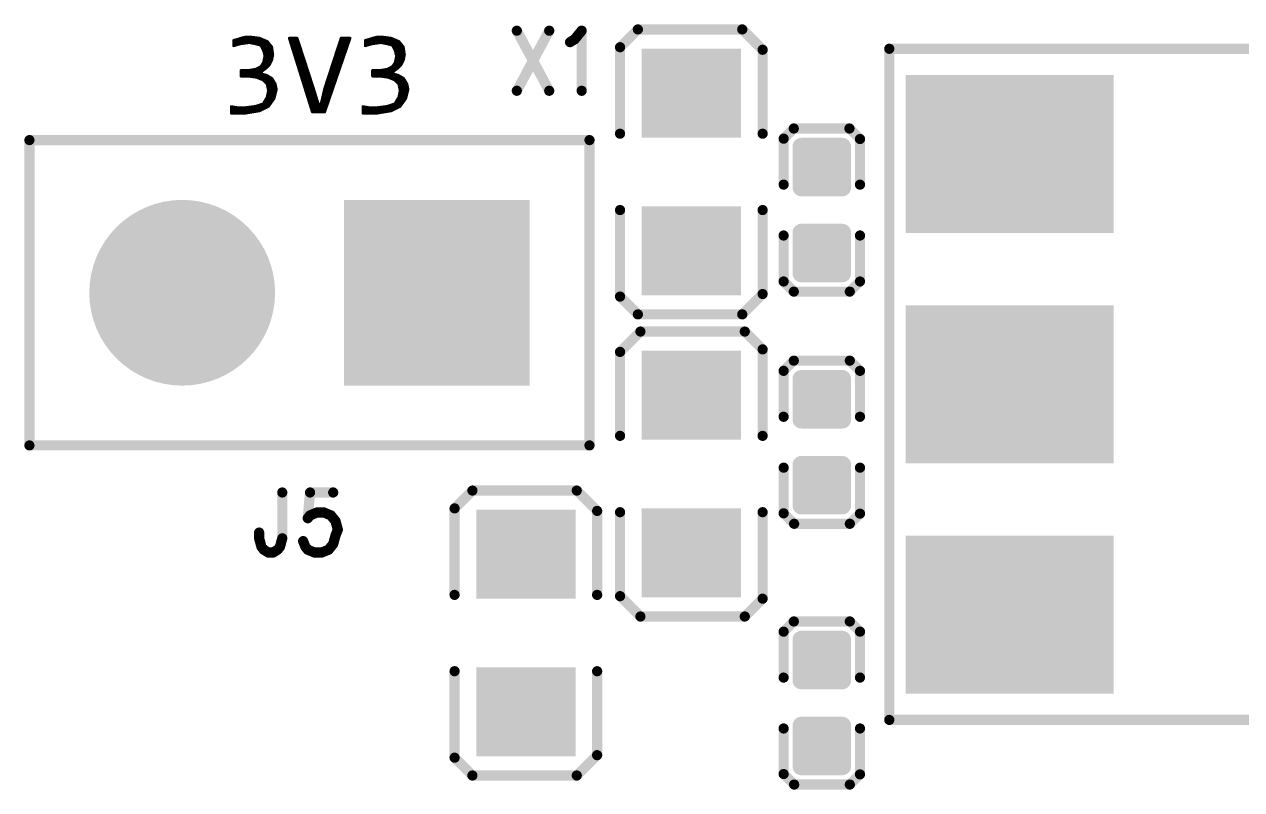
# Model space of a CAD drawing. Extents: x 17.6 to 58.9, y 21.2 to 90.7.
# Drawn here: x 29.48 to 41.62, y 51.05 to 58.69 of the extents above; entities that cross this region are included whole.
import ezdxf

# ---------------------------------------------------------------- set-up
doc = ezdxf.new("R2010")
doc.units = 0
doc.header["$MEASUREMENT"] = 0
doc.layers.get('0').update_dxf_attribs({"linetype": 'CONTINUOUS'})
doc.layers.add('SILKTOP_PHO', color=251, linetype='CONTINUOUS')

# ---------------------------------------------------------------- blocks, each defined once
blk = doc.blocks.new('ROUND_1')
at = {"const_width": 0.0127}
blk.add_lwpolyline([(-0.00635, 0, 1), (0.00635, 0, 1)], format="xyb", close=True, dxfattribs=at)
blk = doc.blocks.new('ROUND_33')
at = {"const_width": 0.0508}
blk.add_lwpolyline([(-0.0254, 0, 1), (0.0254, 0, 1)], format="xyb", close=True, dxfattribs=at)
blk = doc.blocks.new('RECTANGLE_197')
blk.add_solid([(0.4953, 0.4445), (0.4953, -0.4445), (-0.4953, 0.4445), (-0.4953, -0.4445)])
blk = doc.blocks.new('RECTANGLE_212')
blk.add_solid([(1.038098, 0.788162), (1.038098, -0.788162), (-1.038098, 0.788162), (-1.038098, -0.788162)])
blk = doc.blocks.new('SQUARE_230')
blk.add_solid([(0.9271, 0.9271), (0.9271, -0.9271), (-0.9271, 0.9271), (-0.9271, -0.9271)])
blk = doc.blocks.new('ROUND_231')
at = {"const_width": 0.9271}
blk.add_lwpolyline([(-0.46355, 0, 1), (0.46355, 0, 1)], format="xyb", close=True, dxfattribs=at)
blk = doc.blocks.new('ROUND_158')
at = {"const_width": 0.0889}
blk.add_lwpolyline([(-0.04445, 0, 1), (0.04445, 0, 1)], format="xyb", close=True, dxfattribs=at)

msp = doc.modelspace()

# ---------------------------------------------------------------- linework, layer by layer
at = {"const_width": 0.1778}
for points in [[(37.23005, 57.058306), (37.23005, 57.464706)], [(37.23005, 57.464706), (37.63645, 57.464706)], [(37.23005, 57.404), (37.63645, 57.404)], [(37.3126, 57.058306), (37.3126, 57.464706)], [(37.4904, 57.058306), (37.4904, 57.464706)], [(37.63645, 57.464706), (37.63645, 57.058306)], [(37.23005, 57.2262), (37.63645, 57.2262)], [(37.63645, 57.058306), (37.23005, 57.058306)], [(37.23005, 56.200294), (37.23005, 56.606694)], [(37.23005, 56.606694), (37.63645, 56.606694)], [(37.23005, 56.515), (37.63645, 56.515)], [(37.3126, 56.200294), (37.3126, 56.606694)], [(37.4904, 56.200294), (37.4904, 56.606694)], [(37.63645, 56.606694), (37.63645, 56.200294)], [(37.23005, 56.3372), (37.63645, 56.3372)], [(37.63645, 56.200294), (37.23005, 56.200294)], [(37.23005, 54.740556), (37.23005, 55.146956)], [(37.23005, 55.146956), (37.63645, 55.146956)], [(37.23005, 55.0926), (37.63645, 55.0926)], [(37.3126, 54.740556), (37.3126, 55.146956)], [(37.4904, 54.740556), (37.4904, 55.146956)], [(37.63645, 55.146956), (37.63645, 54.740556)], [(37.23005, 54.9148), (37.63645, 54.9148)], [(37.63645, 54.740556), (37.23005, 54.740556)], [(37.23005, 53.882544), (37.23005, 54.288944)], [(37.23005, 54.288944), (37.63645, 54.288944)], [(37.23005, 54.2036), (37.63645, 54.2036)], [(37.3126, 53.882544), (37.3126, 54.288944)], [(37.4904, 53.882544), (37.4904, 54.288944)], [(37.63645, 54.288944), (37.63645, 53.882544)], [(37.23005, 54.0258), (37.63645, 54.0258)], [(37.63645, 53.882544), (37.23005, 53.882544)], [(37.23005, 52.137056), (37.23005, 52.543456)], [(37.23005, 52.543456), (37.63645, 52.543456)], [(37.3126, 52.137056), (37.3126, 52.543456)], [(37.4904, 52.137056), (37.4904, 52.543456)], [(37.63645, 52.543456), (37.63645, 52.137056)], [(37.23005, 52.4256), (37.63645, 52.4256)], [(37.23005, 52.2478), (37.63645, 52.2478)], [(37.63645, 52.137056), (37.23005, 52.137056)], [(37.23005, 51.279044), (37.23005, 51.685444)], [(37.23005, 51.685444), (37.63645, 51.685444)], [(37.3126, 51.279044), (37.3126, 51.685444)], [(37.4904, 51.279044), (37.4904, 51.685444)], [(37.63645, 51.685444), (37.63645, 51.279044)], [(37.23005, 51.5366), (37.63645, 51.5366)], [(37.23005, 51.3588), (37.63645, 51.3588)], [(37.63645, 51.279044), (37.23005, 51.279044)]]:
    msp.add_lwpolyline(points, dxfattribs=at)
at = {"layer": 'SILKTOP_PHO'}
for points, const_width in [([(34.39033, 58.6232), (34.713672, 58.023252)], 0.1016), ([(34.713672, 58.6232), (34.39033, 58.023252)], 0.1016), ([(34.967672, 58.537602), (35.037014, 58.6232)], 0.1016), ([(35.037014, 58.6232), (35.037014, 58.023252)], 0.1016), ([(35.4203, 58.4581), (35.5981, 58.6359)], 0.1016), ([(35.5981, 58.6359), (36.6395, 58.6359)], 0.1016), ([(36.6395, 58.6359), (36.8427, 58.4327)], 0.1016), ([(31.60268, 58.537602), (31.56458, 58.52795)], 0.0254), ([(31.5722, 58.47334), (31.5722, 58.529982)], 0.0254), ([(31.5976, 58.480706), (31.5976, 58.536332)], 0.0254), ([(31.603696, 58.537856), (31.60268, 58.537602)], 0.0254), ([(31.639002, 58.549794), (31.603696, 58.537856)], 0.0254), ([(31.623, 58.487818), (31.623, 58.544206)], 0.0254), ([(31.684722, 58.561224), (31.639002, 58.549794)], 0.0254), ([(31.6484, 58.492898), (31.6484, 58.55208)], 0.0254), ([(31.6738, 58.496708), (31.6738, 58.55843)], 0.0254), ([(31.730188, 58.561224), (31.684722, 58.561224)], 0.0254), ([(31.6992, 58.500264), (31.6992, 58.561224)], 0.0254), ([(31.7246, 58.502042), (31.7246, 58.561224)], 0.0254), ([(31.823152, 58.54954), (31.730188, 58.561224)], 0.0254), ([(31.75, 58.496962), (31.75, 58.558684)], 0.0254), ([(31.7754, 58.491882), (31.7754, 58.555382)], 0.0254), ([(31.8008, 58.485786), (31.8008, 58.552334)], 0.0254), ([(31.902146, 58.515758), (31.823152, 58.54954)], 0.0254), ([(31.8262, 58.479436), (31.8262, 58.54827)], 0.0254), ([(31.8516, 58.444638), (31.8516, 58.537348)], 0.0254), ([(32.199326, 58.549286), (32.1183, 58.549286)], 0.0254), ([(32.1183, 58.549286), (32.349186, 57.8104)], 0.0254), ([(32.131, 58.5089), (32.131, 58.549286)], 0.0254), ([(32.1564, 58.42762), (32.1564, 58.549286)], 0.0254), ([(32.1818, 58.34634), (32.1818, 58.549286)], 0.0254), ([(32.363664, 58.044588), (32.199326, 58.549286)], 0.0254), ([(32.635698, 58.549286), (32.471614, 58.045096)], 0.0254), ([(32.474154, 57.8104), (32.728154, 58.549286)], 0.0254), ([(32.728154, 58.549286), (32.635698, 58.549286)], 0.0254), ([(32.639, 58.289952), (32.639, 58.549286)], 0.0254), ([(32.6644, 58.363866), (32.6644, 58.549286)], 0.0254), ([(32.6898, 58.43778), (32.6898, 58.549286)], 0.0254), ([(32.7152, 58.511694), (32.7152, 58.549286)], 0.0254), ([(32.916114, 58.537602), (32.878014, 58.52795)], 0.0254), ([(32.893, 58.475626), (32.893, 58.53176)], 0.0254), ([(32.91713, 58.537856), (32.916114, 58.537602)], 0.0254), ([(32.952436, 58.549794), (32.91713, 58.537856)], 0.0254), ([(32.9184, 58.482738), (32.9184, 58.538364)], 0.0254), ([(32.9438, 58.490104), (32.9438, 58.546746)], 0.0254), ([(32.998156, 58.561224), (32.952436, 58.549794)], 0.0254), ([(32.9692, 58.493914), (32.9692, 58.553858)], 0.0254), ([(32.9946, 58.497724), (32.9946, 58.560208)], 0.0254), ([(33.043622, 58.561224), (32.998156, 58.561224)], 0.0254), ([(33.02, 58.50128), (33.02, 58.561224)], 0.0254), ([(33.136586, 58.54954), (33.043622, 58.561224)], 0.0254), ([(33.0454, 58.500518), (33.0454, 58.56097)], 0.0254), ([(33.0708, 58.495438), (33.0708, 58.557668)], 0.0254), ([(33.0962, 58.490358), (33.0962, 58.55462)], 0.0254), ([(33.1216, 58.484008), (33.1216, 58.551318)], 0.0254), ([(33.21558, 58.515758), (33.136586, 58.54954)], 0.0254), ([(33.147, 58.476896), (33.147, 58.544968)], 0.0254), ([(33.1724, 58.429906), (33.1724, 58.534046)], 0.0254), ([(34.921444, 58.5089), (34.967672, 58.537602)], 0.1016), ([(31.56458, 58.52795), (31.56458, 58.471308)], 0.0254), ([(31.56458, 58.471308), (31.63189, 58.490612)], 0.0254), ([(31.63189, 58.490612), (31.633668, 58.490866)], 0.0254), ([(31.633668, 58.490866), (31.717234, 58.502804)], 0.0254), ([(31.717234, 58.502804), (31.721552, 58.502804)], 0.0254), ([(31.721552, 58.502804), (31.781242, 58.490866)], 0.0254), ([(31.781242, 58.490866), (31.78175, 58.490612)], 0.0254), ([(31.78175, 58.490612), (31.829502, 58.478674)], 0.0254), ([(31.829502, 58.478674), (31.837884, 58.47207)], 0.0254), ([(31.837884, 58.47207), (31.86176, 58.424318)], 0.0254), ([(31.86176, 58.424318), (31.862776, 58.421778)], 0.0254), ([(31.862776, 58.421778), (31.874714, 58.374026)], 0.0254), ([(31.877, 58.239406), (31.877, 58.526426)], 0.0254), ([(31.945834, 58.461148), (31.902146, 58.515758)], 0.0254), ([(31.9024, 58.261758), (31.9024, 58.51525)], 0.0254), ([(31.9278, 58.291222), (31.9278, 58.4835)], 0.0254), ([(31.95701, 58.38317), (31.945834, 58.461148)], 0.0254), ([(31.9532, 58.364374), (31.9532, 58.409332)], 0.0254), ([(32.2072, 58.26506), (32.2072, 58.525156)], 0.0254), ([(32.2326, 58.18378), (32.2326, 58.447178)], 0.0254), ([(32.6136, 58.216038), (32.6136, 58.481214)], 0.0254), ([(32.878014, 58.52795), (32.878014, 58.471308)], 0.0254), ([(32.878014, 58.471308), (32.945324, 58.490612)], 0.0254), ([(32.945324, 58.490612), (32.947102, 58.490866)], 0.0254), ([(32.947102, 58.490866), (33.030668, 58.502804)], 0.0254), ([(33.030668, 58.502804), (33.034986, 58.502804)], 0.0254), ([(33.034986, 58.502804), (33.094676, 58.490866)], 0.0254), ([(33.094676, 58.490866), (33.095184, 58.490612)], 0.0254), ([(33.095184, 58.490612), (33.142936, 58.478674)], 0.0254), ([(33.142936, 58.478674), (33.151318, 58.47207)], 0.0254), ([(33.151318, 58.47207), (33.175194, 58.424318)], 0.0254), ([(33.175194, 58.424318), (33.17621, 58.421778)], 0.0254), ([(33.17621, 58.421778), (33.188148, 58.374026)], 0.0254), ([(33.1978, 58.244994), (33.1978, 58.523378)], 0.0254), ([(33.259268, 58.461148), (33.21558, 58.515758)], 0.0254), ([(33.2232, 58.269124), (33.2232, 58.506106)], 0.0254), ([(33.2486, 58.306208), (33.2486, 58.474356)], 0.0254), ([(33.270444, 58.38317), (33.259268, 58.461148)], 0.0254), ([(35.4203, 57.5945), (35.4203, 58.4581)], 0.1016), ([(36.8427, 58.4327), (36.8427, 57.5945)], 0.1016), ([(44.585382, 58.442606), (38.106604, 58.442606)], 0.1016), ([(38.106604, 58.442606), (38.106604, 51.742594)], 0.1016), ([(31.860998, 58.304176), (31.837122, 58.268362)], 0.0254), ([(31.8516, 58.220356), (31.8516, 58.289952)], 0.0254), ([(31.862776, 58.308748), (31.860998, 58.304176)], 0.0254), ([(31.874714, 58.368438), (31.862776, 58.308748)], 0.0254), ([(31.874714, 58.374026), (31.874714, 58.368438)], 0.0254), ([(31.923482, 58.28284), (31.945834, 58.32729)], 0.0254), ([(31.945834, 58.32729), (31.95701, 58.38317)], 0.0254), ([(32.258, 58.1025), (32.258, 58.3692)], 0.0254), ([(32.2834, 58.02122), (32.2834, 58.291222)], 0.0254), ([(32.5628, 58.06821), (32.5628, 58.325258)], 0.0254), ([(32.5882, 58.142124), (32.5882, 58.403236)], 0.0254), ([(33.174432, 58.304176), (33.150556, 58.268362)], 0.0254), ([(33.1724, 58.225944), (33.1724, 58.301128)], 0.0254), ([(33.17621, 58.308748), (33.174432, 58.304176)], 0.0254), ([(33.188148, 58.368438), (33.17621, 58.308748)], 0.0254), ([(33.188148, 58.374026), (33.188148, 58.368438)], 0.0254), ([(33.236916, 58.28284), (33.259268, 58.32729)], 0.0254), ([(33.259268, 58.32729), (33.270444, 58.38317)], 0.0254), ([(31.707074, 58.226706), (31.636208, 58.226706)], 0.0254), ([(31.636208, 58.226706), (31.636208, 58.16854)], 0.0254), ([(31.636208, 58.16854), (31.707074, 58.16854)], 0.0254), ([(31.6484, 58.16854), (31.6484, 58.226706)], 0.0254), ([(31.6738, 58.16854), (31.6738, 58.226706)], 0.0254), ([(31.6992, 58.16854), (31.6992, 58.226706)], 0.0254), ([(31.709106, 58.22696), (31.707074, 58.226706)], 0.0254), ([(31.707074, 58.16854), (31.708852, 58.16854)], 0.0254), ([(31.708852, 58.16854), (31.792418, 58.156602)], 0.0254), ([(31.780734, 58.238898), (31.709106, 58.22696)], 0.0254), ([(31.7246, 58.166254), (31.7246, 58.2295)], 0.0254), ([(31.75, 58.162698), (31.75, 58.233818)], 0.0254), ([(31.7754, 58.158888), (31.7754, 58.237882)], 0.0254), ([(31.784544, 58.240168), (31.780734, 58.238898)], 0.0254), ([(31.832296, 58.264044), (31.784544, 58.240168)], 0.0254), ([(31.8008, 58.153554), (31.8008, 58.248296)], 0.0254), ([(31.8262, 58.143394), (31.8262, 58.260996)], 0.0254), ([(31.837122, 58.268362), (31.832296, 58.264044)], 0.0254), ([(31.84271, 58.213752), (31.8897, 58.249058)], 0.0254), ([(31.847282, 58.1914), (31.84271, 58.213752)], 0.0254), ([(31.893256, 58.17997), (31.847282, 58.1914)], 0.0254), ([(31.8516, 58.133234), (31.8516, 58.190384)], 0.0254), ([(31.877, 58.11139), (31.877, 58.184034)], 0.0254), ([(31.8897, 58.249058), (31.923482, 58.28284)], 0.0254), ([(31.948628, 58.146696), (31.893256, 58.17997)], 0.0254), ([(31.9024, 58.06821), (31.9024, 58.174382)], 0.0254), ([(32.3088, 57.93994), (32.3088, 58.213244)], 0.0254), ([(32.512, 57.920382), (32.512, 58.169048)], 0.0254), ([(32.5374, 57.994296), (32.5374, 58.247026)], 0.0254), ([(33.020508, 58.226706), (32.949642, 58.226706)], 0.0254), ([(32.949642, 58.226706), (32.949642, 58.16854)], 0.0254), ([(32.949642, 58.16854), (33.020508, 58.16854)], 0.0254), ([(32.9692, 58.16854), (32.9692, 58.226706)], 0.0254), ([(32.9946, 58.16854), (32.9946, 58.226706)], 0.0254), ([(33.02, 58.16854), (33.02, 58.226706)], 0.0254), ([(33.02254, 58.22696), (33.020508, 58.226706)], 0.0254), ([(33.020508, 58.16854), (33.022286, 58.16854)], 0.0254), ([(33.022286, 58.16854), (33.105852, 58.156602)], 0.0254), ([(33.094168, 58.238898), (33.02254, 58.22696)], 0.0254), ([(33.0454, 58.165238), (33.0454, 58.23077)], 0.0254), ([(33.0708, 58.161428), (33.0708, 58.235088)], 0.0254), ([(33.097978, 58.240168), (33.094168, 58.238898)], 0.0254), ([(33.0962, 58.157872), (33.0962, 58.239406)], 0.0254), ([(33.14573, 58.264044), (33.097978, 58.240168)], 0.0254), ([(33.1216, 58.15076), (33.1216, 58.251852)], 0.0254), ([(33.150556, 58.268362), (33.14573, 58.264044)], 0.0254), ([(33.147, 58.1406), (33.147, 58.264806)], 0.0254), ([(33.156144, 58.213752), (33.203134, 58.249058)], 0.0254), ([(33.160716, 58.1914), (33.156144, 58.213752)], 0.0254), ([(33.20669, 58.17997), (33.160716, 58.1914)], 0.0254), ([(33.1724, 58.129424), (33.1724, 58.188352)], 0.0254), ([(33.1978, 58.104024), (33.1978, 58.182002)], 0.0254), ([(33.203134, 58.249058), (33.236916, 58.28284)], 0.0254), ([(33.262062, 58.146696), (33.20669, 58.17997)], 0.0254), ([(33.2232, 58.031126), (33.2232, 58.170064)], 0.0254), ([(31.792418, 58.156602), (31.795466, 58.15584)], 0.0254), ([(31.795466, 58.15584), (31.855156, 58.131964)], 0.0254), ([(31.855156, 58.131964), (31.859474, 58.12917)], 0.0254), ([(31.859474, 58.12917), (31.895288, 58.093356)], 0.0254), ([(31.895288, 58.093356), (31.89859, 58.086752)], 0.0254), ([(31.89859, 58.086752), (31.910528, 58.027062)], 0.0254), ([(31.9278, 57.887362), (31.9278, 58.159142)], 0.0254), ([(31.981648, 58.091578), (31.948628, 58.146696)], 0.0254), ([(31.9532, 57.922922), (31.9532, 58.139076)], 0.0254), ([(31.9786, 57.980834), (31.9786, 58.096658)], 0.0254), ([(31.99257, 58.036714), (31.981648, 58.091578)], 0.0254), ([(32.3342, 57.85866), (32.3342, 58.135012)], 0.0254), ([(32.3596, 57.8104), (32.3596, 58.057034)], 0.0254), ([(32.411416, 57.889394), (32.363664, 58.044588)], 0.0254), ([(32.471614, 58.045096), (32.4358, 57.89041)], 0.0254), ([(32.4866, 57.846468), (32.4866, 58.09107)], 0.0254), ([(33.105852, 58.156602), (33.1089, 58.15584)], 0.0254), ([(33.1089, 58.15584), (33.16859, 58.131964)], 0.0254), ([(33.16859, 58.131964), (33.172908, 58.12917)], 0.0254), ([(33.172908, 58.12917), (33.208722, 58.093356)], 0.0254), ([(33.208722, 58.093356), (33.212024, 58.086752)], 0.0254), ([(33.212024, 58.086752), (33.223962, 58.027062)], 0.0254), ([(33.2486, 57.897522), (33.2486, 58.154824)], 0.0254), ([(33.295082, 58.091578), (33.262062, 58.146696)], 0.0254), ([(33.274, 57.933082), (33.274, 58.12663)], 0.0254), ([(33.306004, 58.036714), (33.295082, 58.091578)], 0.0254), ([(33.2994, 58.010298), (33.2994, 58.069988)], 0.0254), ([(31.897066, 57.958228), (31.861252, 57.898538)], 0.0254), ([(31.877, 57.849008), (31.877, 57.9247)], 0.0254), ([(31.89859, 57.962292), (31.897066, 57.958228)], 0.0254), ([(31.910528, 58.021982), (31.89859, 57.962292)], 0.0254), ([(31.9024, 57.861708), (31.9024, 57.981088)], 0.0254), ([(31.910528, 58.027062), (31.910528, 58.021982)], 0.0254), ([(31.913576, 57.867296), (31.969964, 57.94629)], 0.0254), ([(31.969964, 57.94629), (31.99257, 58.036714)], 0.0254), ([(32.385, 57.8104), (32.385, 57.975246)], 0.0254), ([(32.4612, 57.8104), (32.4612, 57.999884)], 0.0254), ([(33.2105, 57.958228), (33.174686, 57.898538)], 0.0254), ([(33.1978, 57.852818), (33.1978, 57.937146)], 0.0254), ([(33.212024, 57.962292), (33.2105, 57.958228)], 0.0254), ([(33.223962, 58.021982), (33.212024, 57.962292)], 0.0254), ([(33.2232, 57.865518), (33.2232, 58.017918)], 0.0254), ([(33.223962, 58.027062), (33.223962, 58.021982)], 0.0254), ([(33.22701, 57.867296), (33.283398, 57.94629)], 0.0254), ([(33.283398, 57.94629), (33.306004, 58.036714)], 0.0254), ([(31.5976, 57.856882), (31.540704, 57.86628)], 0.0254), ([(31.540704, 57.86628), (31.540704, 57.798462)], 0.0254), ([(31.5468, 57.798462), (31.5468, 57.865264)], 0.0254), ([(31.5722, 57.798462), (31.5722, 57.860946)], 0.0254), ([(31.599632, 57.856628), (31.5976, 57.856882)], 0.0254), ([(31.5976, 57.798462), (31.5976, 57.856882)], 0.0254), ([(31.683198, 57.856628), (31.599632, 57.856628)], 0.0254), ([(31.623, 57.798462), (31.623, 57.856628)], 0.0254), ([(31.6484, 57.798462), (31.6484, 57.856628)], 0.0254), ([(31.6738, 57.798462), (31.6738, 57.856628)], 0.0254), ([(31.682182, 57.798462), (31.822644, 57.82183)], 0.0254), ([(31.684722, 57.856628), (31.683198, 57.856628)], 0.0254), ([(31.780226, 57.868566), (31.684722, 57.856628)], 0.0254), ([(31.6992, 57.801256), (31.6992, 57.85866)], 0.0254), ([(31.7246, 57.805574), (31.7246, 57.861708)], 0.0254), ([(31.75, 57.809638), (31.75, 57.86501)], 0.0254), ([(31.7754, 57.813956), (31.7754, 57.868058)], 0.0254), ([(31.782766, 57.869328), (31.780226, 57.868566)], 0.0254), ([(31.854394, 57.893204), (31.782766, 57.869328)], 0.0254), ([(31.8008, 57.818274), (31.8008, 57.87517)], 0.0254), ([(31.822644, 57.82183), (31.913576, 57.867296)], 0.0254), ([(31.8262, 57.823608), (31.8262, 57.883806)], 0.0254), ([(31.8516, 57.836308), (31.8516, 57.892188)], 0.0254), ([(31.861252, 57.898538), (31.854394, 57.893204)], 0.0254), ([(32.349186, 57.8104), (32.474154, 57.8104)], 0.0254), ([(32.4104, 57.8104), (32.4104, 57.892696)], 0.0254), ([(32.4358, 57.89041), (32.411416, 57.889394)], 0.0254), ([(32.4358, 57.8104), (32.4358, 57.889902)], 0.0254), ([(32.911034, 57.856882), (32.854138, 57.86628)], 0.0254), ([(32.854138, 57.86628), (32.854138, 57.798462)], 0.0254), ([(32.8676, 57.798462), (32.8676, 57.863994)], 0.0254), ([(32.893, 57.798462), (32.893, 57.85993)], 0.0254), ([(32.913066, 57.856628), (32.911034, 57.856882)], 0.0254), ([(32.996632, 57.856628), (32.913066, 57.856628)], 0.0254), ([(32.9184, 57.798462), (32.9184, 57.856628)], 0.0254), ([(32.9438, 57.798462), (32.9438, 57.856628)], 0.0254), ([(32.9692, 57.798462), (32.9692, 57.856628)], 0.0254), ([(32.9946, 57.798462), (32.9946, 57.856628)], 0.0254), ([(32.995616, 57.798462), (33.136078, 57.82183)], 0.0254), ([(32.998156, 57.856628), (32.996632, 57.856628)], 0.0254), ([(33.09366, 57.868566), (32.998156, 57.856628)], 0.0254), ([(33.02, 57.802526), (33.02, 57.859422)], 0.0254), ([(33.0454, 57.806844), (33.0454, 57.862724)], 0.0254), ([(33.0708, 57.810908), (33.0708, 57.865772)], 0.0254), ([(33.0962, 57.869328), (33.09366, 57.868566)], 0.0254), ([(33.167828, 57.893204), (33.0962, 57.869328)], 0.0254), ([(33.0962, 57.815226), (33.0962, 57.869328)], 0.0254), ([(33.1216, 57.819544), (33.1216, 57.87771)], 0.0254), ([(33.136078, 57.82183), (33.22701, 57.867296)], 0.0254), ([(33.147, 57.827418), (33.147, 57.886092)], 0.0254), ([(33.174686, 57.898538), (33.167828, 57.893204)], 0.0254), ([(33.1724, 57.840118), (33.1724, 57.895744)], 0.0254), ([(31.540704, 57.798462), (31.682182, 57.798462)], 0.0254), ([(32.854138, 57.798462), (32.995616, 57.798462)], 0.0254), ([(37.05225, 57.545224), (37.153596, 57.646824)], 0.1016), ([(37.153596, 57.646824), (37.709348, 57.646824)], 0.1016), ([(37.709348, 57.646824), (37.81425, 57.541922)], 0.1016), ([(29.5275, 54.483), (29.5275, 57.531)], 0.1016), ([(29.5275, 57.531), (35.1155, 57.531)], 0.1016), ([(35.1155, 57.531), (35.1155, 54.483)], 0.1016), ([(37.05225, 57.0865), (37.05225, 57.545224)], 0.1016), ([(37.81425, 57.541922), (37.81425, 57.0865)], 0.1016), ([(35.4203, 56.8325), (35.4203, 55.9689)], 0.1016), ([(36.8427, 55.9943), (36.8427, 56.8325)], 0.1016), ([(37.05225, 56.5785), (37.05225, 56.119776)], 0.1016), ([(37.81425, 56.119776), (37.81425, 56.5785)], 0.1016), ([(37.05225, 56.119776), (37.15385, 56.018176)], 0.1016), ([(37.71265, 56.018176), (37.81425, 56.119776)], 0.1016), ([(35.4203, 55.9689), (35.5981, 55.7911)], 0.1016), ([(36.6395, 55.7911), (36.8427, 55.9943)], 0.1016), ([(37.15385, 56.018176), (37.71265, 56.018176)], 0.1016), ([(35.5981, 55.7911), (36.6395, 55.7911)], 0.1016), ([(35.6235, 55.61965), (35.4203, 55.41645)], 0.1016), ([(36.6649, 55.61965), (35.6235, 55.61965)], 0.1016), ([(36.8427, 55.44185), (36.6649, 55.61965)], 0.1016), ([(35.4203, 55.41645), (35.4203, 54.57825)], 0.1016), ([(36.8427, 54.57825), (36.8427, 55.44185)], 0.1016), ([(37.15385, 55.329074), (37.05225, 55.227474)], 0.1016), ([(37.05225, 55.227474), (37.05225, 54.76875)], 0.1016), ([(37.71265, 55.329074), (37.15385, 55.329074)], 0.1016), ([(37.81425, 55.227474), (37.71265, 55.329074)], 0.1016), ([(37.81425, 54.76875), (37.81425, 55.227474)], 0.1016), ([(35.1155, 54.483), (29.5275, 54.483)], 0.1016), ([(37.05225, 53.805328), (37.05225, 54.26075)], 0.1016), ([(37.81425, 54.26075), (37.81425, 53.802026)], 0.1016), ([(32.050228, 54.0131), (32.050228, 53.5559)], 0.1016), ([(32.327342, 54.0131), (32.304228, 53.756052)], 0.1016), ([(32.558228, 54.0131), (32.327342, 54.0131)], 0.1016), ([(33.7693, 53.85435), (33.9471, 54.03215)], 0.1016), ([(33.9471, 54.03215), (34.9885, 54.03215)], 0.1016), ([(34.9885, 54.03215), (35.1917, 53.82895)], 0.1016), ([(32.304228, 53.756052), (32.327342, 53.7845)], 0.1016), ([(32.327342, 53.7845), (32.39643, 53.813202)], 0.1016), ([(32.39643, 53.813202), (32.465772, 53.813202)], 0.1016), ([(32.465772, 53.813202), (32.535114, 53.7845)], 0.1016), ([(32.535114, 53.7845), (32.581342, 53.72735)], 0.1016), ([(33.7693, 52.99075), (33.7693, 53.85435)], 0.1016), ([(35.1917, 53.82895), (35.1917, 52.99075)], 0.1016), ([(35.4203, 52.97805), (35.4203, 53.81625)], 0.1016), ([(36.8427, 53.81625), (36.8427, 52.95265)], 0.1016), ([(37.157152, 53.700426), (37.05225, 53.805328)], 0.1016), ([(37.81425, 53.802026), (37.712904, 53.700426)], 0.1016), ([(32.581342, 53.72735), (32.604456, 53.641752)], 0.1016), ([(32.604456, 53.641752), (32.581342, 53.584602)], 0.1016), ([(37.712904, 53.700426), (37.157152, 53.700426)], 0.1016), ([(31.819342, 53.5559), (31.819342, 53.61305)], 0.1016), ([(31.842456, 53.470302), (31.819342, 53.5559)], 0.1016), ([(32.050228, 53.5559), (32.027114, 53.470302)], 0.1016), ([(32.281114, 53.470302), (32.258, 53.527452)], 0.1016), ([(32.581342, 53.584602), (32.558228, 53.49875)], 0.1016), ([(31.86557, 53.4416), (31.842456, 53.470302)], 0.1016), ([(31.911544, 53.413152), (31.86557, 53.4416)], 0.1016), ([(31.957772, 53.413152), (31.911544, 53.413152)], 0.1016), ([(32.004, 53.4416), (31.957772, 53.413152)], 0.1016), ([(32.027114, 53.470302), (32.004, 53.4416)], 0.1016), ([(32.304228, 53.4416), (32.281114, 53.470302)], 0.1016), ([(32.37357, 53.413152), (32.304228, 53.4416)], 0.1016), ([(32.442658, 53.413152), (32.37357, 53.413152)], 0.1016), ([(32.512, 53.4416), (32.442658, 53.413152)], 0.1016), ([(32.558228, 53.49875), (32.512, 53.4416)], 0.1016), ([(35.6235, 52.77485), (35.4203, 52.97805)], 0.1016), ([(36.8427, 52.95265), (36.6649, 52.77485)], 0.1016), ([(36.6649, 52.77485), (35.6235, 52.77485)], 0.1016), ([(37.15385, 52.725574), (37.05225, 52.623974)], 0.1016), ([(37.71265, 52.725574), (37.15385, 52.725574)], 0.1016), ([(37.81425, 52.623974), (37.71265, 52.725574)], 0.1016), ([(37.05225, 52.623974), (37.05225, 52.16525)], 0.1016), ([(37.81425, 52.16525), (37.81425, 52.623974)], 0.1016), ([(33.7693, 52.22875), (33.7693, 51.36515)], 0.1016), ([(35.1917, 51.39055), (35.1917, 52.22875)], 0.1016), ([(38.106604, 51.742594), (44.46905, 51.742594)], 0.1016), ([(37.05225, 51.201828), (37.05225, 51.65725)], 0.1016), ([(37.81425, 51.65725), (37.81425, 51.198526)], 0.1016), ([(33.7693, 51.36515), (33.9471, 51.18735)], 0.1016), ([(34.9885, 51.18735), (35.1917, 51.39055)], 0.1016), ([(33.9471, 51.18735), (34.9885, 51.18735)], 0.1016), ([(37.157152, 51.096926), (37.05225, 51.201828)], 0.1016), ([(37.712904, 51.096926), (37.157152, 51.096926)], 0.1016), ([(37.81425, 51.198526), (37.712904, 51.096926)], 0.1016)]:
    msp.add_lwpolyline(points, dxfattribs=dict(at, const_width=const_width))

# ---------------------------------------------------------------- block references
for name, p in [('RECTANGLE_197', (36.1315, 58.0009)), ('RECTANGLE_212', (39.3065, 57.39257)), ('ROUND_158', (37.23005, 57.464706)), ('ROUND_158', (37.23005, 57.404)), ('ROUND_158', (37.3126, 57.464706)), ('ROUND_158', (37.4904, 57.464706)), ('ROUND_158', (37.63645, 57.464706)), ('ROUND_158', (37.63645, 57.404)), ('ROUND_158', (37.23005, 57.2262)), ('ROUND_158', (37.63645, 57.2262)), ('ROUND_158', (37.23005, 57.058306)), ('ROUND_158', (37.23005, 57.058306)), ('ROUND_158', (37.3126, 57.058306)), ('ROUND_158', (37.4904, 57.058306)), ('ROUND_158', (37.63645, 57.058306)), ('ROUND_231', (31.0515, 56.007)), ('SQUARE_230', (33.5915, 56.007)), ('RECTANGLE_197', (36.1315, 56.4261)), ('ROUND_158', (37.23005, 56.606694)), ('ROUND_158', (37.23005, 56.515)), ('ROUND_158', (37.3126, 56.606694)), ('ROUND_158', (37.4904, 56.606694)), ('ROUND_158', (37.63645, 56.606694)), ('ROUND_158', (37.63645, 56.515)), ('ROUND_158', (37.23005, 56.3372)), ('ROUND_158', (37.63645, 56.3372)), ('ROUND_158', (37.23005, 56.200294)), ('ROUND_158', (37.23005, 56.200294)), ('ROUND_158', (37.3126, 56.200294)), ('ROUND_158', (37.4904, 56.200294)), ('ROUND_158', (37.63645, 56.200294)), ('RECTANGLE_212', (39.3065, 55.0926)), ('RECTANGLE_197', (36.1315, 54.98465)), ('ROUND_158', (37.23005, 55.146956)), ('ROUND_158', (37.23005, 55.0926)), ('ROUND_158', (37.3126, 55.146956)), ('ROUND_158', (37.4904, 55.146956)), ('ROUND_158', (37.63645, 55.146956)), ('ROUND_158', (37.63645, 55.0926)), ('ROUND_158', (37.23005, 54.9148)), ('ROUND_158', (37.63645, 54.9148)), ('ROUND_158', (37.23005, 54.740556)), ('ROUND_158', (37.23005, 54.740556)), ('ROUND_158', (37.3126, 54.740556)), ('ROUND_158', (37.4904, 54.740556)), ('ROUND_158', (37.63645, 54.740556)), ('ROUND_158', (37.23005, 54.288944)), ('ROUND_158', (37.23005, 54.2036)), ('ROUND_158', (37.3126, 54.288944)), ('ROUND_158', (37.4904, 54.288944)), ('ROUND_158', (37.63645, 54.288944)), ('ROUND_158', (37.63645, 54.2036)), ('ROUND_158', (37.23005, 54.0258)), ('ROUND_158', (37.63645, 54.0258)), ('ROUND_158', (37.23005, 53.882544)), ('ROUND_158', (37.23005, 53.882544)), ('ROUND_158', (37.3126, 53.882544)), ('ROUND_158', (37.4904, 53.882544)), ('ROUND_158', (37.63645, 53.882544)), ('RECTANGLE_197', (34.4805, 53.39715)), ('RECTANGLE_197', (36.1315, 53.40985)), ('RECTANGLE_212', (39.3065, 52.792376)), ('ROUND_158', (37.23005, 52.543456)), ('ROUND_158', (37.3126, 52.543456)), ('ROUND_158', (37.4904, 52.543456)), ('ROUND_158', (37.63645, 52.543456)), ('ROUND_158', (37.23005, 52.4256)), ('ROUND_158', (37.63645, 52.4256)), ('RECTANGLE_197', (34.4805, 51.82235)), ('ROUND_158', (37.23005, 52.2478)), ('ROUND_158', (37.23005, 52.137056)), ('ROUND_158', (37.23005, 52.137056)), ('ROUND_158', (37.3126, 52.137056)), ('ROUND_158', (37.4904, 52.137056)), ('ROUND_158', (37.63645, 52.2478)), ('ROUND_158', (37.63645, 52.137056)), ('ROUND_158', (37.23005, 51.685444)), ('ROUND_158', (37.3126, 51.685444)), ('ROUND_158', (37.4904, 51.685444)), ('ROUND_158', (37.63645, 51.685444)), ('ROUND_158', (37.23005, 51.5366)), ('ROUND_158', (37.63645, 51.5366)), ('ROUND_158', (37.23005, 51.3588)), ('ROUND_158', (37.63645, 51.3588)), ('ROUND_158', (37.23005, 51.279044)), ('ROUND_158', (37.23005, 51.279044)), ('ROUND_158', (37.3126, 51.279044)), ('ROUND_158', (37.4904, 51.279044)), ('ROUND_158', (37.63645, 51.279044))]:
    msp.add_blockref(name, p)
for name, p in [('ROUND_33', (34.39033, 58.6232)), ('ROUND_33', (34.713672, 58.6232)), ('ROUND_33', (35.037014, 58.6232)), ('ROUND_33', (35.5981, 58.6359)), ('ROUND_33', (36.6395, 58.6359)), ('ROUND_1', (31.5722, 58.529982)), ('ROUND_1', (31.5976, 58.536332)), ('ROUND_1', (31.60268, 58.537602)), ('ROUND_1', (31.603696, 58.537856)), ('ROUND_1', (31.623, 58.544206)), ('ROUND_1', (31.639002, 58.549794)), ('ROUND_1', (31.6484, 58.55208)), ('ROUND_1', (31.6738, 58.55843)), ('ROUND_1', (31.684722, 58.561224)), ('ROUND_1', (31.6992, 58.561224)), ('ROUND_1', (31.7246, 58.561224)), ('ROUND_1', (31.730188, 58.561224)), ('ROUND_1', (31.75, 58.558684)), ('ROUND_1', (31.7754, 58.555382)), ('ROUND_1', (31.8008, 58.552334)), ('ROUND_1', (31.823152, 58.54954)), ('ROUND_1', (31.8262, 58.54827)), ('ROUND_1', (31.8516, 58.537348)), ('ROUND_1', (32.1183, 58.549286)), ('ROUND_1', (32.131, 58.549286)), ('ROUND_1', (32.1564, 58.549286)), ('ROUND_1', (32.1818, 58.549286)), ('ROUND_1', (32.199326, 58.549286)), ('ROUND_1', (32.635698, 58.549286)), ('ROUND_1', (32.639, 58.549286)), ('ROUND_1', (32.6644, 58.549286)), ('ROUND_1', (32.6898, 58.549286)), ('ROUND_1', (32.7152, 58.549286)), ('ROUND_1', (32.728154, 58.549286)), ('ROUND_1', (32.728154, 58.549286)), ('ROUND_1', (32.893, 58.53176)), ('ROUND_1', (32.916114, 58.537602)), ('ROUND_1', (32.91713, 58.537856)), ('ROUND_1', (32.9184, 58.538364)), ('ROUND_1', (32.9438, 58.546746)), ('ROUND_1', (32.952436, 58.549794)), ('ROUND_1', (32.9692, 58.553858)), ('ROUND_1', (32.9946, 58.560208)), ('ROUND_1', (32.998156, 58.561224)), ('ROUND_1', (33.02, 58.561224)), ('ROUND_1', (33.043622, 58.561224)), ('ROUND_1', (33.0454, 58.56097)), ('ROUND_1', (33.0708, 58.557668)), ('ROUND_1', (33.0962, 58.55462)), ('ROUND_1', (33.1216, 58.551318)), ('ROUND_1', (33.136586, 58.54954)), ('ROUND_1', (33.147, 58.544968)), ('ROUND_1', (33.1724, 58.534046)), ('ROUND_33', (34.921444, 58.5089)), ('ROUND_33', (34.967672, 58.537602)), ('ROUND_33', (34.967672, 58.537602)), ('ROUND_1', (31.56458, 58.52795)), ('ROUND_1', (31.56458, 58.471308)), ('ROUND_1', (31.5722, 58.47334)), ('ROUND_1', (31.5976, 58.480706)), ('ROUND_1', (31.623, 58.487818)), ('ROUND_1', (31.63189, 58.490612)), ('ROUND_1', (31.633668, 58.490866)), ('ROUND_1', (31.6484, 58.492898)), ('ROUND_1', (31.6738, 58.496708)), ('ROUND_1', (31.6992, 58.500264)), ('ROUND_1', (31.717234, 58.502804)), ('ROUND_1', (31.721552, 58.502804)), ('ROUND_1', (31.7246, 58.502042)), ('ROUND_1', (31.75, 58.496962)), ('ROUND_1', (31.7754, 58.491882)), ('ROUND_1', (31.781242, 58.490866)), ('ROUND_1', (31.78175, 58.490612)), ('ROUND_1', (31.8008, 58.485786)), ('ROUND_1', (31.8262, 58.479436)), ('ROUND_1', (31.829502, 58.478674)), ('ROUND_1', (31.837884, 58.47207)), ('ROUND_1', (31.8516, 58.444638)), ('ROUND_1', (31.86176, 58.424318)), ('ROUND_1', (31.862776, 58.421778)), ('ROUND_1', (31.877, 58.526426)), ('ROUND_1', (31.902146, 58.515758)), ('ROUND_1', (31.902146, 58.515758)), ('ROUND_1', (31.9024, 58.51525)), ('ROUND_1', (31.9278, 58.4835)), ('ROUND_1', (31.945834, 58.461148)), ('ROUND_1', (31.9532, 58.409332)), ('ROUND_1', (32.131, 58.5089)), ('ROUND_1', (32.1564, 58.42762)), ('ROUND_1', (32.2072, 58.525156)), ('ROUND_1', (32.2326, 58.447178)), ('ROUND_1', (32.6136, 58.481214)), ('ROUND_1', (32.6898, 58.43778)), ('ROUND_1', (32.7152, 58.511694)), ('ROUND_1', (32.878014, 58.52795)), ('ROUND_1', (32.878014, 58.471308)), ('ROUND_1', (32.893, 58.475626)), ('ROUND_1', (32.9184, 58.482738)), ('ROUND_1', (32.9438, 58.490104)), ('ROUND_1', (32.945324, 58.490612)), ('ROUND_1', (32.947102, 58.490866)), ('ROUND_1', (32.9692, 58.493914)), ('ROUND_1', (32.9946, 58.497724)), ('ROUND_1', (33.02, 58.50128)), ('ROUND_1', (33.030668, 58.502804)), ('ROUND_1', (33.034986, 58.502804)), ('ROUND_1', (33.0454, 58.500518)), ('ROUND_1', (33.0708, 58.495438)), ('ROUND_1', (33.094676, 58.490866)), ('ROUND_1', (33.095184, 58.490612)), ('ROUND_1', (33.0962, 58.490358)), ('ROUND_1', (33.1216, 58.484008)), ('ROUND_1', (33.142936, 58.478674)), ('ROUND_1', (33.147, 58.476896)), ('ROUND_1', (33.151318, 58.47207)), ('ROUND_1', (33.1724, 58.429906)), ('ROUND_1', (33.175194, 58.424318)), ('ROUND_1', (33.17621, 58.421778)), ('ROUND_1', (33.1978, 58.523378)), ('ROUND_1', (33.21558, 58.515758)), ('ROUND_1', (33.21558, 58.515758)), ('ROUND_1', (33.2232, 58.506106)), ('ROUND_1', (33.2486, 58.474356)), ('ROUND_1', (33.259268, 58.461148)), ('ROUND_33', (35.4203, 58.4581)), ('ROUND_33', (36.8427, 58.4327)), ('ROUND_33', (38.106604, 58.442606)), ('ROUND_1', (31.8516, 58.289952)), ('ROUND_1', (31.860998, 58.304176)), ('ROUND_1', (31.862776, 58.308748)), ('ROUND_1', (31.874714, 58.374026)), ('ROUND_1', (31.874714, 58.368438)), ('ROUND_1', (31.9278, 58.291222)), ('ROUND_1', (31.945834, 58.32729)), ('ROUND_1', (31.9532, 58.364374)), ('ROUND_1', (31.95701, 58.38317)), ('ROUND_1', (32.1818, 58.34634)), ('ROUND_1', (32.258, 58.3692)), ('ROUND_1', (32.2834, 58.291222)), ('ROUND_1', (32.5628, 58.325258)), ('ROUND_1', (32.5882, 58.403236)), ('ROUND_1', (32.639, 58.289952)), ('ROUND_1', (32.6644, 58.363866)), ('ROUND_1', (33.1724, 58.301128)), ('ROUND_1', (33.174432, 58.304176)), ('ROUND_1', (33.17621, 58.308748)), ('ROUND_1', (33.188148, 58.374026)), ('ROUND_1', (33.188148, 58.368438)), ('ROUND_1', (33.2486, 58.306208)), ('ROUND_1', (33.259268, 58.32729)), ('ROUND_1', (33.270444, 58.38317)), ('ROUND_1', (31.636208, 58.226706)), ('ROUND_1', (31.636208, 58.16854)), ('ROUND_1', (31.6484, 58.226706)), ('ROUND_1', (31.6484, 58.16854)), ('ROUND_1', (31.6738, 58.226706)), ('ROUND_1', (31.6738, 58.16854)), ('ROUND_1', (31.6992, 58.226706)), ('ROUND_1', (31.6992, 58.16854)), ('ROUND_1', (31.707074, 58.226706)), ('ROUND_1', (31.707074, 58.16854)), ('ROUND_1', (31.708852, 58.16854)), ('ROUND_1', (31.709106, 58.22696)), ('ROUND_1', (31.7246, 58.2295)), ('ROUND_1', (31.7246, 58.166254)), ('ROUND_1', (31.75, 58.233818)), ('ROUND_1', (31.7754, 58.237882)), ('ROUND_1', (31.780734, 58.238898)), ('ROUND_1', (31.784544, 58.240168)), ('ROUND_1', (31.8008, 58.248296)), ('ROUND_1', (31.8262, 58.260996)), ('ROUND_1', (31.832296, 58.264044)), ('ROUND_1', (31.837122, 58.268362)), ('ROUND_1', (31.84271, 58.213752)), ('ROUND_1', (31.847282, 58.1914)), ('ROUND_1', (31.8516, 58.220356)), ('ROUND_1', (31.8516, 58.190384)), ('ROUND_1', (31.877, 58.239406)), ('ROUND_1', (31.877, 58.184034)), ('ROUND_1', (31.8897, 58.249058)), ('ROUND_1', (31.8897, 58.249058)), ('ROUND_1', (31.893256, 58.17997)), ('ROUND_1', (31.9024, 58.261758)), ('ROUND_1', (31.9024, 58.174382)), ('ROUND_1', (31.923482, 58.28284)), ('ROUND_1', (32.2072, 58.26506)), ('ROUND_1', (32.2326, 58.18378)), ('ROUND_1', (32.3088, 58.213244)), ('ROUND_1', (32.512, 58.169048)), ('ROUND_1', (32.5374, 58.247026)), ('ROUND_1', (32.6136, 58.216038)), ('ROUND_1', (32.949642, 58.226706)), ('ROUND_1', (32.949642, 58.16854)), ('ROUND_1', (32.9692, 58.226706)), ('ROUND_1', (32.9692, 58.16854)), ('ROUND_1', (32.9946, 58.226706)), ('ROUND_1', (32.9946, 58.16854)), ('ROUND_1', (33.02, 58.226706)), ('ROUND_1', (33.02, 58.16854)), ('ROUND_1', (33.020508, 58.226706)), ('ROUND_1', (33.020508, 58.16854)), ('ROUND_1', (33.022286, 58.16854)), ('ROUND_1', (33.02254, 58.22696)), ('ROUND_1', (33.0454, 58.23077)), ('ROUND_1', (33.0454, 58.165238)), ('ROUND_1', (33.0708, 58.235088)), ('ROUND_1', (33.094168, 58.238898)), ('ROUND_1', (33.0962, 58.239406)), ('ROUND_1', (33.097978, 58.240168)), ('ROUND_1', (33.1216, 58.251852)), ('ROUND_1', (33.14573, 58.264044)), ('ROUND_1', (33.147, 58.264806)), ('ROUND_1', (33.150556, 58.268362)), ('ROUND_1', (33.156144, 58.213752)), ('ROUND_1', (33.160716, 58.1914)), ('ROUND_1', (33.1724, 58.225944)), ('ROUND_1', (33.1724, 58.188352)), ('ROUND_1', (33.1978, 58.244994)), ('ROUND_1', (33.1978, 58.182002)), ('ROUND_1', (33.203134, 58.249058)), ('ROUND_1', (33.20669, 58.17997)), ('ROUND_1', (33.2232, 58.269124)), ('ROUND_1', (33.2232, 58.170064)), ('ROUND_1', (33.236916, 58.28284)), ('ROUND_1', (31.75, 58.162698)), ('ROUND_1', (31.7754, 58.158888)), ('ROUND_1', (31.792418, 58.156602)), ('ROUND_1', (31.795466, 58.15584)), ('ROUND_1', (31.8008, 58.153554)), ('ROUND_1', (31.8262, 58.143394)), ('ROUND_1', (31.8516, 58.133234)), ('ROUND_1', (31.855156, 58.131964)), ('ROUND_1', (31.859474, 58.12917)), ('ROUND_1', (31.877, 58.11139)), ('ROUND_1', (31.895288, 58.093356)), ('ROUND_1', (31.89859, 58.086752)), ('ROUND_1', (31.9024, 58.06821)), ('ROUND_1', (31.9278, 58.159142)), ('ROUND_1', (31.948628, 58.146696)), ('ROUND_1', (31.9532, 58.139076)), ('ROUND_1', (31.9786, 58.096658)), ('ROUND_1', (31.981648, 58.091578)), ('ROUND_1', (32.258, 58.1025)), ('ROUND_1', (32.3342, 58.135012)), ('ROUND_1', (32.3596, 58.057034)), ('ROUND_1', (32.363664, 58.044588)), ('ROUND_1', (32.471614, 58.045096)), ('ROUND_1', (32.4866, 58.09107)), ('ROUND_1', (32.5628, 58.06821)), ('ROUND_1', (32.5882, 58.142124)), ('ROUND_1', (33.0708, 58.161428)), ('ROUND_1', (33.0962, 58.157872)), ('ROUND_1', (33.105852, 58.156602)), ('ROUND_1', (33.1089, 58.15584)), ('ROUND_1', (33.1216, 58.15076)), ('ROUND_1', (33.147, 58.1406)), ('ROUND_1', (33.16859, 58.131964)), ('ROUND_1', (33.1724, 58.129424)), ('ROUND_1', (33.172908, 58.12917)), ('ROUND_1', (33.1978, 58.104024)), ('ROUND_1', (33.208722, 58.093356)), ('ROUND_1', (33.212024, 58.086752)), ('ROUND_1', (33.2486, 58.154824)), ('ROUND_1', (33.262062, 58.146696)), ('ROUND_1', (33.274, 58.12663)), ('ROUND_1', (33.295082, 58.091578)), ('ROUND_1', (33.2994, 58.069988)), ('ROUND_33', (34.39033, 58.023252)), ('ROUND_33', (34.713672, 58.023252)), ('ROUND_33', (35.037014, 58.023252)), ('ROUND_1', (31.877, 57.9247)), ('ROUND_1', (31.897066, 57.958228)), ('ROUND_1', (31.89859, 57.962292)), ('ROUND_1', (31.9024, 57.981088)), ('ROUND_1', (31.910528, 58.027062)), ('ROUND_1', (31.910528, 58.021982)), ('ROUND_1', (31.9532, 57.922922)), ('ROUND_1', (31.969964, 57.94629)), ('ROUND_1', (31.9786, 57.980834)), ('ROUND_1', (31.99257, 58.036714)), ('ROUND_1', (31.99257, 58.036714)), ('ROUND_1', (32.2834, 58.02122)), ('ROUND_1', (32.3088, 57.93994)), ('ROUND_1', (32.385, 57.975246)), ('ROUND_1', (32.4612, 57.999884)), ('ROUND_1', (32.5374, 57.994296)), ('ROUND_1', (33.1978, 57.937146)), ('ROUND_1', (33.2105, 57.958228)), ('ROUND_1', (33.212024, 57.962292)), ('ROUND_1', (33.2232, 58.031126)), ('ROUND_1', (33.2232, 58.017918)), ('ROUND_1', (33.223962, 58.027062)), ('ROUND_1', (33.223962, 58.021982)), ('ROUND_1', (33.274, 57.933082)), ('ROUND_1', (33.283398, 57.94629)), ('ROUND_1', (33.2994, 58.010298)), ('ROUND_1', (33.306004, 58.036714)), ('ROUND_1', (33.306004, 58.036714)), ('ROUND_1', (31.540704, 57.86628)), ('ROUND_1', (31.5468, 57.865264)), ('ROUND_1', (31.5722, 57.860946)), ('ROUND_1', (31.5976, 57.856882)), ('ROUND_1', (31.5976, 57.856882)), ('ROUND_1', (31.599632, 57.856628)), ('ROUND_1', (31.623, 57.856628)), ('ROUND_1', (31.6484, 57.856628)), ('ROUND_1', (31.6738, 57.856628)), ('ROUND_1', (31.683198, 57.856628)), ('ROUND_1', (31.684722, 57.856628)), ('ROUND_1', (31.6992, 57.85866)), ('ROUND_1', (31.6992, 57.801256)), ('ROUND_1', (31.7246, 57.861708)), ('ROUND_1', (31.7246, 57.805574)), ('ROUND_1', (31.75, 57.86501)), ('ROUND_1', (31.75, 57.809638)), ('ROUND_1', (31.7754, 57.868058)), ('ROUND_1', (31.7754, 57.813956)), ('ROUND_1', (31.780226, 57.868566)), ('ROUND_1', (31.782766, 57.869328)), ('ROUND_1', (31.8008, 57.87517)), ('ROUND_1', (31.8008, 57.818274)), ('ROUND_1', (31.822644, 57.82183)), ('ROUND_1', (31.8262, 57.883806)), ('ROUND_1', (31.8262, 57.823608)), ('ROUND_1', (31.8516, 57.892188)), ('ROUND_1', (31.8516, 57.836308)), ('ROUND_1', (31.854394, 57.893204)), ('ROUND_1', (31.861252, 57.898538)), ('ROUND_1', (31.877, 57.849008)), ('ROUND_1', (31.9024, 57.861708)), ('ROUND_1', (31.913576, 57.867296)), ('ROUND_1', (31.9278, 57.887362)), ('ROUND_1', (32.3342, 57.85866)), ('ROUND_1', (32.349186, 57.8104)), ('ROUND_1', (32.3596, 57.8104)), ('ROUND_1', (32.385, 57.8104)), ('ROUND_1', (32.4104, 57.892696)), ('ROUND_1', (32.4104, 57.8104)), ('ROUND_1', (32.411416, 57.889394)), ('ROUND_1', (32.4358, 57.89041)), ('ROUND_1', (32.4358, 57.889902)), ('ROUND_1', (32.4358, 57.8104)), ('ROUND_1', (32.4612, 57.8104)), ('ROUND_1', (32.474154, 57.8104)), ('ROUND_1', (32.4866, 57.846468)), ('ROUND_1', (32.512, 57.920382)), ('ROUND_1', (32.854138, 57.86628)), ('ROUND_1', (32.8676, 57.863994)), ('ROUND_1', (32.893, 57.85993)), ('ROUND_1', (32.911034, 57.856882)), ('ROUND_1', (32.913066, 57.856628)), ('ROUND_1', (32.9184, 57.856628)), ('ROUND_1', (32.9438, 57.856628)), ('ROUND_1', (32.9692, 57.856628)), ('ROUND_1', (32.9946, 57.856628)), ('ROUND_1', (32.996632, 57.856628)), ('ROUND_1', (32.998156, 57.856628)), ('ROUND_1', (33.02, 57.859422)), ('ROUND_1', (33.02, 57.802526)), ('ROUND_1', (33.0454, 57.862724)), ('ROUND_1', (33.0454, 57.806844)), ('ROUND_1', (33.0708, 57.865772)), ('ROUND_1', (33.0708, 57.810908)), ('ROUND_1', (33.09366, 57.868566)), ('ROUND_1', (33.0962, 57.869328)), ('ROUND_1', (33.0962, 57.869328)), ('ROUND_1', (33.0962, 57.815226)), ('ROUND_1', (33.1216, 57.87771)), ('ROUND_1', (33.1216, 57.819544)), ('ROUND_1', (33.136078, 57.82183)), ('ROUND_1', (33.147, 57.886092)), ('ROUND_1', (33.147, 57.827418)), ('ROUND_1', (33.167828, 57.893204)), ('ROUND_1', (33.1724, 57.895744)), ('ROUND_1', (33.1724, 57.840118)), ('ROUND_1', (33.174686, 57.898538)), ('ROUND_1', (33.1978, 57.852818)), ('ROUND_1', (33.2232, 57.865518)), ('ROUND_1', (33.22701, 57.867296)), ('ROUND_1', (33.2486, 57.897522)), ('ROUND_1', (31.540704, 57.798462)), ('ROUND_1', (31.5468, 57.798462)), ('ROUND_1', (31.5722, 57.798462)), ('ROUND_1', (31.5976, 57.798462)), ('ROUND_1', (31.623, 57.798462)), ('ROUND_1', (31.6484, 57.798462)), ('ROUND_1', (31.6738, 57.798462)), ('ROUND_1', (31.682182, 57.798462)), ('ROUND_1', (32.854138, 57.798462)), ('ROUND_1', (32.8676, 57.798462)), ('ROUND_1', (32.893, 57.798462)), ('ROUND_1', (32.9184, 57.798462)), ('ROUND_1', (32.9438, 57.798462)), ('ROUND_1', (32.9692, 57.798462)), ('ROUND_1', (32.9946, 57.798462)), ('ROUND_1', (32.995616, 57.798462)), ('ROUND_33', (37.153596, 57.646824)), ('ROUND_33', (37.709348, 57.646824)), ('ROUND_33', (29.5275, 57.531)), ('ROUND_33', (35.1155, 57.531)), ('ROUND_33', (35.4203, 57.5945)), ('ROUND_33', (36.8427, 57.5945)), ('ROUND_33', (37.05225, 57.545224)), ('ROUND_33', (37.81425, 57.541922)), ('ROUND_33', (37.05225, 57.0865)), ('ROUND_33', (37.81425, 57.0865)), ('ROUND_33', (35.4203, 56.8325)), ('ROUND_33', (36.8427, 56.8325)), ('ROUND_33', (37.05225, 56.5785)), ('ROUND_33', (37.81425, 56.5785)), ('ROUND_33', (37.05225, 56.119776)), ('ROUND_33', (37.81425, 56.119776)), ('ROUND_33', (35.4203, 55.9689)), ('ROUND_33', (36.8427, 55.9943)), ('ROUND_33', (37.15385, 56.018176)), ('ROUND_33', (37.71265, 56.018176)), ('ROUND_33', (35.5981, 55.7911)), ('ROUND_33', (36.6395, 55.7911)), ('ROUND_33', (35.6235, 55.61965)), ('ROUND_33', (36.6649, 55.61965)), ('ROUND_33', (35.4203, 55.41645)), ('ROUND_33', (36.8427, 55.44185)), ('ROUND_33', (37.05225, 55.227474)), ('ROUND_33', (37.15385, 55.329074)), ('ROUND_33', (37.71265, 55.329074)), ('ROUND_33', (37.81425, 55.227474)), ('ROUND_33', (37.05225, 54.76875)), ('ROUND_33', (37.81425, 54.76875)), ('ROUND_33', (29.5275, 54.483)), ('ROUND_33', (35.1155, 54.483)), ('ROUND_33', (35.1155, 54.483)), ('ROUND_33', (35.4203, 54.57825)), ('ROUND_33', (36.8427, 54.57825)), ('ROUND_33', (37.05225, 54.26075)), ('ROUND_33', (37.81425, 54.26075)), ('ROUND_33', (32.050228, 54.0131)), ('ROUND_33', (32.327342, 54.0131)), ('ROUND_33', (32.558228, 54.0131)), ('ROUND_33', (33.9471, 54.03215)), ('ROUND_33', (34.9885, 54.03215)), ('ROUND_33', (32.304228, 53.756052)), ('ROUND_33', (32.304228, 53.756052)), ('ROUND_33', (32.327342, 53.7845)), ('ROUND_33', (32.39643, 53.813202)), ('ROUND_33', (32.39643, 53.813202)), ('ROUND_33', (32.465772, 53.813202)), ('ROUND_33', (32.465772, 53.813202)), ('ROUND_33', (32.535114, 53.7845)), ('ROUND_33', (33.7693, 53.85435)), ('ROUND_33', (35.1917, 53.82895)), ('ROUND_33', (35.4203, 53.81625)), ('ROUND_33', (36.8427, 53.81625)), ('ROUND_33', (37.05225, 53.805328)), ('ROUND_33', (37.81425, 53.802026)), ('ROUND_33', (32.581342, 53.72735)), ('ROUND_33', (32.604456, 53.641752)), ('ROUND_33', (32.604456, 53.641752)), ('ROUND_33', (37.157152, 53.700426)), ('ROUND_33', (37.712904, 53.700426)), ('ROUND_33', (31.819342, 53.61305)), ('ROUND_33', (31.819342, 53.5559)), ('ROUND_33', (32.050228, 53.5559)), ('ROUND_33', (32.258, 53.527452)), ('ROUND_33', (32.581342, 53.584602)), ('ROUND_33', (32.581342, 53.584602)), ('ROUND_33', (31.842456, 53.470302)), ('ROUND_33', (31.842456, 53.470302)), ('ROUND_33', (31.86557, 53.4416)), ('ROUND_33', (31.911544, 53.413152)), ('ROUND_33', (31.911544, 53.413152)), ('ROUND_33', (31.957772, 53.413152)), ('ROUND_33', (31.957772, 53.413152)), ('ROUND_33', (32.004, 53.4416)), ('ROUND_33', (32.027114, 53.470302)), ('ROUND_33', (32.027114, 53.470302)), ('ROUND_33', (32.281114, 53.470302)), ('ROUND_33', (32.281114, 53.470302)), ('ROUND_33', (32.304228, 53.4416)), ('ROUND_33', (32.37357, 53.413152)), ('ROUND_33', (32.37357, 53.413152)), ('ROUND_33', (32.442658, 53.413152)), ('ROUND_33', (32.442658, 53.413152)), ('ROUND_33', (32.512, 53.4416)), ('ROUND_33', (32.558228, 53.49875)), ('ROUND_33', (33.7693, 52.99075)), ('ROUND_33', (35.1917, 52.99075)), ('ROUND_33', (35.4203, 52.97805)), ('ROUND_33', (36.8427, 52.95265)), ('ROUND_33', (35.6235, 52.77485)), ('ROUND_33', (36.6649, 52.77485)), ('ROUND_33', (37.15385, 52.725574)), ('ROUND_33', (37.71265, 52.725574)), ('ROUND_33', (37.05225, 52.623974)), ('ROUND_33', (37.81425, 52.623974)), ('ROUND_33', (33.7693, 52.22875)), ('ROUND_33', (35.1917, 52.22875)), ('ROUND_33', (37.05225, 52.16525)), ('ROUND_33', (37.81425, 52.16525)), ('ROUND_33', (38.106604, 51.742594)), ('ROUND_33', (37.05225, 51.65725)), ('ROUND_33', (37.81425, 51.65725)), ('ROUND_33', (33.7693, 51.36515)), ('ROUND_33', (35.1917, 51.39055)), ('ROUND_33', (33.9471, 51.18735)), ('ROUND_33', (34.9885, 51.18735)), ('ROUND_33', (37.05225, 51.201828)), ('ROUND_33', (37.157152, 51.096926)), ('ROUND_33', (37.712904, 51.096926)), ('ROUND_33', (37.81425, 51.198526))]:
    msp.add_blockref(name, p, dxfattribs=at)

doc.saveas('drawing.dxf')
